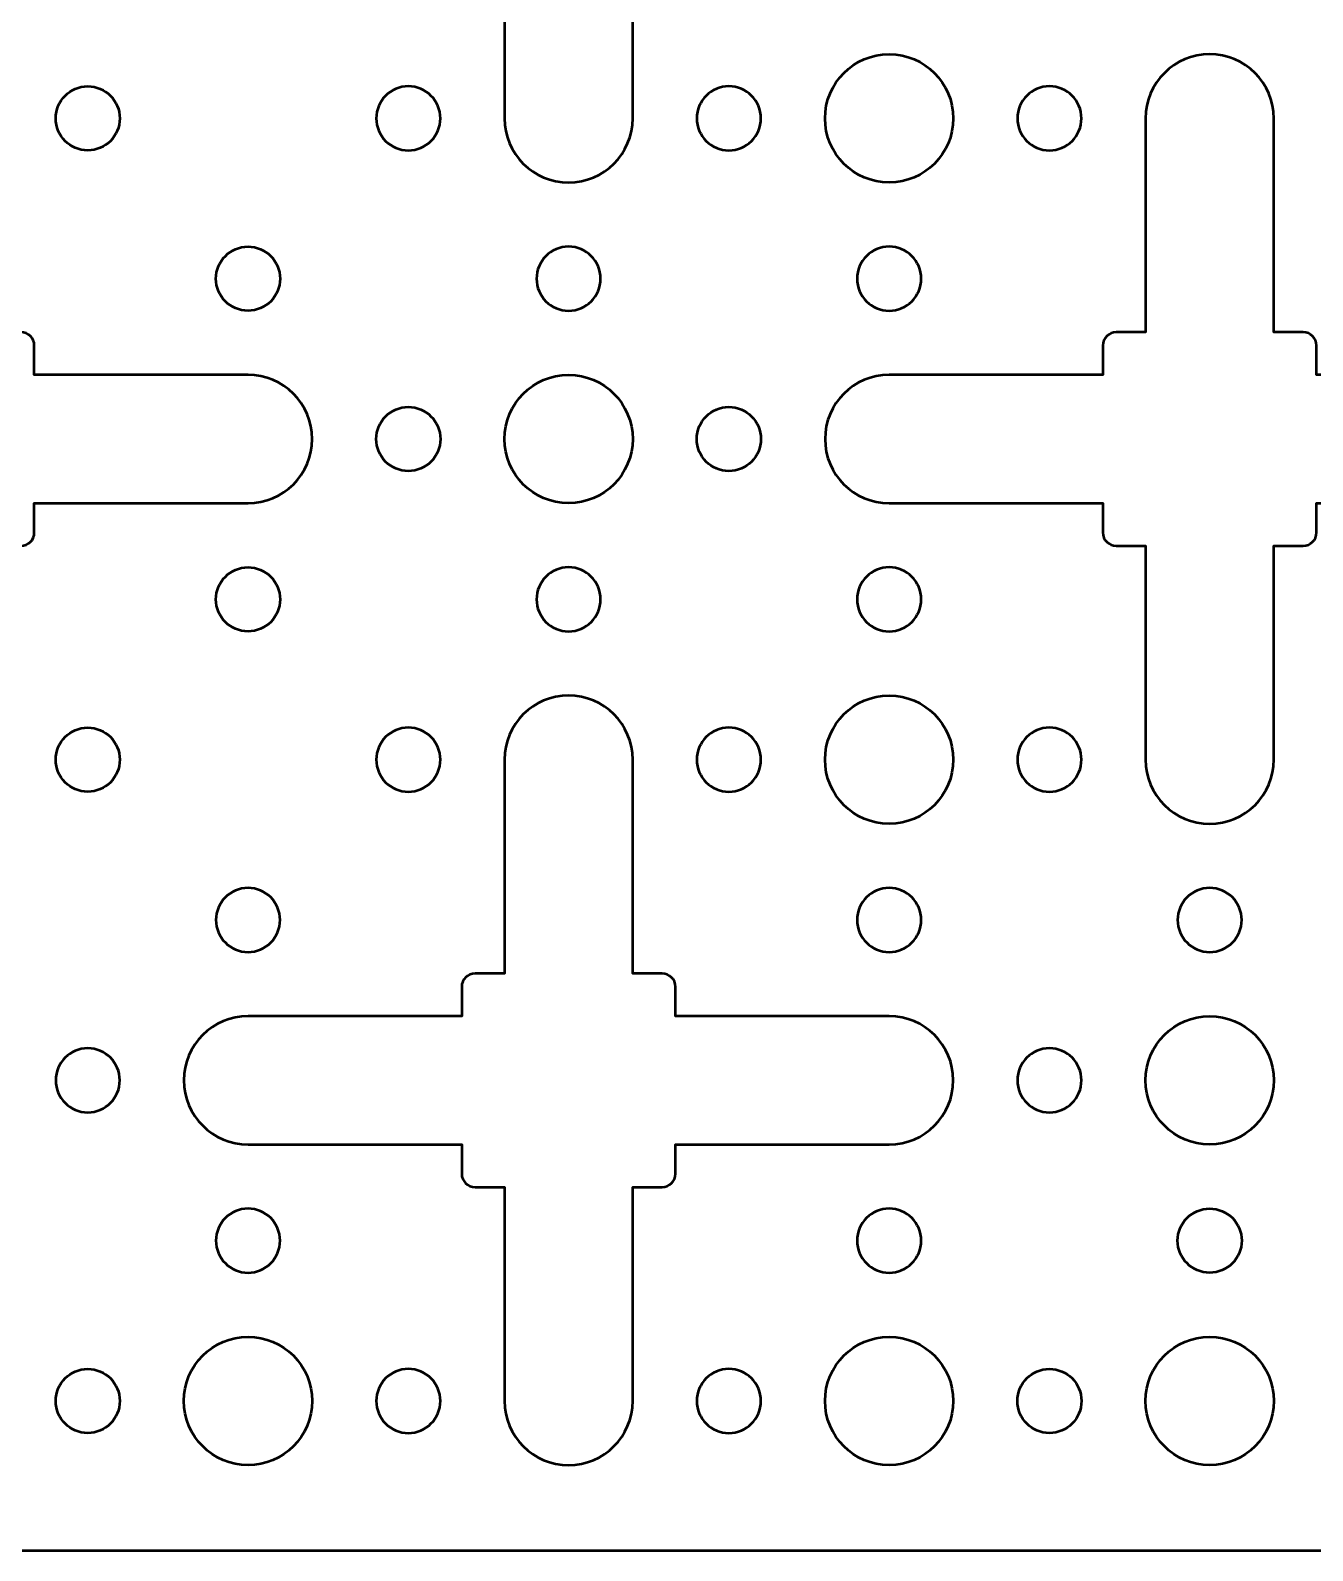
# Model space of a CAD drawing. Header units: centimetres. Extents: x -142 to 94, y -75 to 149.
# Drawn here: x -1.02 to 4.98, y 90.8 to 97.91 of the extents above; entities that cross this region are included whole.
import ezdxf

# ---------------------------------------------------------------- set-up
doc = ezdxf.new("R2010")
doc.units = ezdxf.units.CM
doc.header["$MEASUREMENT"] = 0
doc.layers.add('Layer 1', color=7, linetype='Continuous')

msp = doc.modelspace()

# ---------------------------------------------------------------- linework, layer by layer
at = {"layer": 'Layer 1', "lineweight": 53}
for centre, major_axis in [((3.00001, 97.49999), (0, 0.30001)), ((-0.75, 97.5), (0, 0.15)), ((0, 96.75), (0, 0.15)), ((1.50001, 95.99999), (0, 0.30001)), ((0.75, 96), (0, 0.15)), ((2.25, 96), (0, 0.15)), ((0, 95.25), (0, 0.15)), ((3.00001, 94.49999), (0, 0.30001)), ((-0.75, 94.5), (0, 0.15)), ((4.50001, 92.99999), (0, 0.30001)), ((4.5, 92.25), (0, 0.15)), ((0.00001, 91.49999), (0, 0.30001)), ((3.00001, 91.49999), (0, 0.30001)), ((4.50001, 91.49999), (0, 0.30001)), ((-0.75, 91.5), (0, 0.15)), ((3.75, 91.5), (0, 0.15))]:
    msp.add_ellipse(centre, major_axis=major_axis, ratio=1, dxfattribs=at)
for points, knots in [([(-6.7, 91.3), (-6.7, 91.3), (-6.7, 101.45), (-6.7, 101.45), (-6.7, 101.45), (-6.7, 101.72614), (-6.47614, 101.95), (-6.2, 101.95), (-6.2, 101.95), (-6.2, 101.95), (6.2, 101.95), (6.2, 101.95), (6.2, 101.95), (6.47614, 101.95), (6.7, 101.72614), (6.7, 101.45), (6.7, 101.45), (6.7, 101.45), (6.7, 91.3), (6.7, 91.3), (6.7, 91.3), (6.7, 91.02386), (6.47614, 90.8), (6.2, 90.8), (6.2, 90.8), (6.2, 90.8), (-6.2, 90.8), (-6.2, 90.8), (-6.2, 90.8), (-6.47614, 90.8), (-6.7, 91.02386), (-6.7, 91.3)], [0, 0, 0, 0, 0.1111111, 0.1111111, 0.1111111, 0.1111111, 0.2222222, 0.2222222, 0.2222222, 0.2222222, 0.3333333, 0.3333333, 0.3333333, 0.3333333, 0.4444444, 0.4444444, 0.4444444, 0.4444444, 0.5555556, 0.5555556, 0.5555556, 0.5555556, 0.6666667, 0.6666667, 0.6666667, 0.6666667, 0.7777778, 0.7777778, 0.7777778, 0.7777778, 1, 1, 1, 1]), ([(1.2, 97.5), (1.2, 97.5), (1.2, 98.50002), (1.2, 98.50002), (1.2, 98.50002), (1.2, 98.50002), (1.0625, 98.50002), (1.0625, 98.50002), (1.0625, 98.50002), (1.02798, 98.50002), (1, 98.52801), (1, 98.56252), (1, 98.56252), (1, 98.56252), (1, 98.7), (1, 98.7), (1, 98.7), (1, 98.7), (0, 98.7), (0, 98.7), (0, 98.7), (-0.16569, 98.7), (-0.3, 98.83431), (-0.3, 99), (-0.3, 99), (-0.3, 99.16569), (-0.16569, 99.3), (0, 99.3), (0, 99.3), (0, 99.3), (1, 99.3), (1, 99.3), (1, 99.3), (1, 99.3), (1, 99.43748), (1, 99.43748), (1, 99.43748), (1, 99.47199), (1.02798, 99.49998), (1.0625, 99.49998), (1.0625, 99.49998), (1.0625, 99.49998), (1.2, 99.49998), (1.2, 99.49998), (1.2, 99.49998), (1.2, 99.49998), (1.2, 100.5), (1.2, 100.5), (1.2, 100.5), (1.2, 100.66569), (1.33431, 100.8), (1.5, 100.8), (1.5, 100.8), (1.66569, 100.8), (1.8, 100.66569), (1.8, 100.5), (1.8, 100.5), (1.8, 100.5), (1.8, 99.49998), (1.8, 99.49998), (1.8, 99.49998), (1.8, 99.49998), (1.9375, 99.49998), (1.9375, 99.49998), (1.9375, 99.49998), (1.97202, 99.49998), (2, 99.47199), (2, 99.43748), (2, 99.43748), (2, 99.43748), (2, 99.3), (2, 99.3), (2, 99.3), (2, 99.3), (3, 99.3), (3, 99.3), (3, 99.3), (3.16569, 99.3), (3.3, 99.16569), (3.3, 99), (3.3, 99), (3.3, 98.83431), (3.16569, 98.7), (3, 98.7), (3, 98.7), (3, 98.7), (2, 98.7), (2, 98.7), (2, 98.7), (2, 98.7), (2, 98.56252), (2, 98.56252), (2, 98.56252), (2, 98.52801), (1.97202, 98.50002), (1.9375, 98.50002), (1.9375, 98.50002), (1.9375, 98.50002), (1.8, 98.50002), (1.8, 98.50002), (1.8, 98.50002), (1.8, 98.50002), (1.8, 97.5), (1.8, 97.5), (1.8, 97.5), (1.8, 97.33431), (1.66569, 97.2), (1.5, 97.2), (1.5, 97.2), (1.33431, 97.2), (1.2, 97.33431), (1.2, 97.5)], [0, 0, 0, 0, 0.0344828, 0.0344828, 0.0344828, 0.0344828, 0.0689655, 0.0689655, 0.0689655, 0.0689655, 0.1034483, 0.1034483, 0.1034483, 0.1034483, 0.137931, 0.137931, 0.137931, 0.137931, 0.1724138, 0.1724138, 0.1724138, 0.1724138, 0.2068966, 0.2068966, 0.2068966, 0.2068966, 0.2413793, 0.2413793, 0.2413793, 0.2413793, 0.2758621, 0.2758621, 0.2758621, 0.2758621, 0.3103448, 0.3103448, 0.3103448, 0.3103448, 0.3448276, 0.3448276, 0.3448276, 0.3448276, 0.3793103, 0.3793103, 0.3793103, 0.3793103, 0.4137931, 0.4137931, 0.4137931, 0.4137931, 0.4482759, 0.4482759, 0.4482759, 0.4482759, 0.4827586, 0.4827586, 0.4827586, 0.4827586, 0.5172414, 0.5172414, 0.5172414, 0.5172414, 0.5517241, 0.5517241, 0.5517241, 0.5517241, 0.5862069, 0.5862069, 0.5862069, 0.5862069, 0.6206897, 0.6206897, 0.6206897, 0.6206897, 0.6551724, 0.6551724, 0.6551724, 0.6551724, 0.6896552, 0.6896552, 0.6896552, 0.6896552, 0.7241379, 0.7241379, 0.7241379, 0.7241379, 0.7586207, 0.7586207, 0.7586207, 0.7586207, 0.7931034, 0.7931034, 0.7931034, 0.7931034, 0.8275862, 0.8275862, 0.8275862, 0.8275862, 0.862069, 0.862069, 0.862069, 0.862069, 0.8965517, 0.8965517, 0.8965517, 0.8965517, 0.9310345, 0.9310345, 0.9310345, 0.9310345, 1, 1, 1, 1]), ([(-1.8, 94.5), (-1.8, 94.5), (-1.8, 95.50002), (-1.8, 95.50002), (-1.8, 95.50002), (-1.8, 95.50002), (-1.9375, 95.50002), (-1.9375, 95.50002), (-1.9375, 95.50002), (-1.97202, 95.50002), (-2, 95.52801), (-2, 95.56252), (-2, 95.56252), (-2, 95.56252), (-2, 95.7), (-2, 95.7), (-2, 95.7), (-2, 95.7), (-3, 95.7), (-3, 95.7), (-3, 95.7), (-3.16569, 95.7), (-3.3, 95.83431), (-3.3, 96), (-3.3, 96), (-3.3, 96.16569), (-3.16569, 96.3), (-3, 96.3), (-3, 96.3), (-3, 96.3), (-2, 96.3), (-2, 96.3), (-2, 96.3), (-2, 96.3), (-2, 96.43748), (-2, 96.43748), (-2, 96.43748), (-2, 96.47199), (-1.97202, 96.49998), (-1.9375, 96.49998), (-1.9375, 96.49998), (-1.9375, 96.49998), (-1.8, 96.49998), (-1.8, 96.49998), (-1.8, 96.49998), (-1.8, 96.49998), (-1.8, 97.5), (-1.8, 97.5), (-1.8, 97.5), (-1.8, 97.66569), (-1.66569, 97.8), (-1.5, 97.8), (-1.5, 97.8), (-1.33431, 97.8), (-1.2, 97.66569), (-1.2, 97.5), (-1.2, 97.5), (-1.2, 97.5), (-1.2, 96.49998), (-1.2, 96.49998), (-1.2, 96.49998), (-1.2, 96.49998), (-1.0625, 96.49998), (-1.0625, 96.49998), (-1.0625, 96.49998), (-1.02798, 96.49998), (-1, 96.47199), (-1, 96.43748), (-1, 96.43748), (-1, 96.43748), (-1, 96.3), (-1, 96.3), (-1, 96.3), (-1, 96.3), (0, 96.3), (0, 96.3), (0, 96.3), (0.16569, 96.3), (0.3, 96.16569), (0.3, 96), (0.3, 96), (0.3, 95.83431), (0.16569, 95.7), (0, 95.7), (0, 95.7), (0, 95.7), (-1, 95.7), (-1, 95.7), (-1, 95.7), (-1, 95.7), (-1, 95.56252), (-1, 95.56252), (-1, 95.56252), (-1, 95.52801), (-1.02798, 95.50002), (-1.0625, 95.50002), (-1.0625, 95.50002), (-1.0625, 95.50002), (-1.2, 95.50002), (-1.2, 95.50002), (-1.2, 95.50002), (-1.2, 95.50002), (-1.2, 94.5), (-1.2, 94.5), (-1.2, 94.5), (-1.2, 94.33431), (-1.33431, 94.2), (-1.5, 94.2), (-1.5, 94.2), (-1.66569, 94.2), (-1.8, 94.33431), (-1.8, 94.5)], [0, 0, 0, 0, 0.0344828, 0.0344828, 0.0344828, 0.0344828, 0.0689655, 0.0689655, 0.0689655, 0.0689655, 0.1034483, 0.1034483, 0.1034483, 0.1034483, 0.137931, 0.137931, 0.137931, 0.137931, 0.1724138, 0.1724138, 0.1724138, 0.1724138, 0.2068966, 0.2068966, 0.2068966, 0.2068966, 0.2413793, 0.2413793, 0.2413793, 0.2413793, 0.2758621, 0.2758621, 0.2758621, 0.2758621, 0.3103448, 0.3103448, 0.3103448, 0.3103448, 0.3448276, 0.3448276, 0.3448276, 0.3448276, 0.3793103, 0.3793103, 0.3793103, 0.3793103, 0.4137931, 0.4137931, 0.4137931, 0.4137931, 0.4482759, 0.4482759, 0.4482759, 0.4482759, 0.4827586, 0.4827586, 0.4827586, 0.4827586, 0.5172414, 0.5172414, 0.5172414, 0.5172414, 0.5517241, 0.5517241, 0.5517241, 0.5517241, 0.5862069, 0.5862069, 0.5862069, 0.5862069, 0.6206897, 0.6206897, 0.6206897, 0.6206897, 0.6551724, 0.6551724, 0.6551724, 0.6551724, 0.6896552, 0.6896552, 0.6896552, 0.6896552, 0.7241379, 0.7241379, 0.7241379, 0.7241379, 0.7586207, 0.7586207, 0.7586207, 0.7586207, 0.7931034, 0.7931034, 0.7931034, 0.7931034, 0.8275862, 0.8275862, 0.8275862, 0.8275862, 0.862069, 0.862069, 0.862069, 0.862069, 0.8965517, 0.8965517, 0.8965517, 0.8965517, 0.9310345, 0.9310345, 0.9310345, 0.9310345, 1, 1, 1, 1]), ([(4.2, 94.5), (4.2, 94.5), (4.2, 95.50002), (4.2, 95.50002), (4.2, 95.50002), (4.2, 95.50002), (4.0625, 95.50002), (4.0625, 95.50002), (4.0625, 95.50002), (4.02798, 95.50002), (4, 95.52801), (4, 95.56252), (4, 95.56252), (4, 95.56252), (4, 95.7), (4, 95.7), (4, 95.7), (4, 95.7), (3, 95.7), (3, 95.7), (3, 95.7), (2.83431, 95.7), (2.7, 95.83431), (2.7, 96), (2.7, 96), (2.7, 96.16569), (2.83431, 96.3), (3, 96.3), (3, 96.3), (3, 96.3), (4, 96.3), (4, 96.3), (4, 96.3), (4, 96.3), (4, 96.43748), (4, 96.43748), (4, 96.43748), (4, 96.47199), (4.02798, 96.49998), (4.0625, 96.49998), (4.0625, 96.49998), (4.0625, 96.49998), (4.2, 96.49998), (4.2, 96.49998), (4.2, 96.49998), (4.2, 96.49998), (4.2, 97.5), (4.2, 97.5), (4.2, 97.5), (4.2, 97.66569), (4.33431, 97.8), (4.5, 97.8), (4.5, 97.8), (4.66569, 97.8), (4.8, 97.66569), (4.8, 97.5), (4.8, 97.5), (4.8, 97.5), (4.8, 96.49998), (4.8, 96.49998), (4.8, 96.49998), (4.8, 96.49998), (4.9375, 96.49998), (4.9375, 96.49998), (4.9375, 96.49998), (4.97202, 96.49998), (5, 96.47199), (5, 96.43748), (5, 96.43748), (5, 96.43748), (5, 96.3), (5, 96.3), (5, 96.3), (5, 96.3), (6, 96.3), (6, 96.3), (6, 96.3), (6.16569, 96.3), (6.3, 96.16569), (6.3, 96), (6.3, 96), (6.3, 95.83431), (6.16569, 95.7), (6, 95.7), (6, 95.7), (6, 95.7), (5, 95.7), (5, 95.7), (5, 95.7), (5, 95.7), (5, 95.56252), (5, 95.56252), (5, 95.56252), (5, 95.52801), (4.97202, 95.50002), (4.9375, 95.50002), (4.9375, 95.50002), (4.9375, 95.50002), (4.8, 95.50002), (4.8, 95.50002), (4.8, 95.50002), (4.8, 95.50002), (4.8, 94.5), (4.8, 94.5), (4.8, 94.5), (4.8, 94.33431), (4.66569, 94.2), (4.5, 94.2), (4.5, 94.2), (4.33431, 94.2), (4.2, 94.33431), (4.2, 94.5)], [0, 0, 0, 0, 0.0344828, 0.0344828, 0.0344828, 0.0344828, 0.0689655, 0.0689655, 0.0689655, 0.0689655, 0.1034483, 0.1034483, 0.1034483, 0.1034483, 0.137931, 0.137931, 0.137931, 0.137931, 0.1724138, 0.1724138, 0.1724138, 0.1724138, 0.2068966, 0.2068966, 0.2068966, 0.2068966, 0.2413793, 0.2413793, 0.2413793, 0.2413793, 0.2758621, 0.2758621, 0.2758621, 0.2758621, 0.3103448, 0.3103448, 0.3103448, 0.3103448, 0.3448276, 0.3448276, 0.3448276, 0.3448276, 0.3793103, 0.3793103, 0.3793103, 0.3793103, 0.4137931, 0.4137931, 0.4137931, 0.4137931, 0.4482759, 0.4482759, 0.4482759, 0.4482759, 0.4827586, 0.4827586, 0.4827586, 0.4827586, 0.5172414, 0.5172414, 0.5172414, 0.5172414, 0.5517241, 0.5517241, 0.5517241, 0.5517241, 0.5862069, 0.5862069, 0.5862069, 0.5862069, 0.6206897, 0.6206897, 0.6206897, 0.6206897, 0.6551724, 0.6551724, 0.6551724, 0.6551724, 0.6896552, 0.6896552, 0.6896552, 0.6896552, 0.7241379, 0.7241379, 0.7241379, 0.7241379, 0.7586207, 0.7586207, 0.7586207, 0.7586207, 0.7931034, 0.7931034, 0.7931034, 0.7931034, 0.8275862, 0.8275862, 0.8275862, 0.8275862, 0.862069, 0.862069, 0.862069, 0.862069, 0.8965517, 0.8965517, 0.8965517, 0.8965517, 0.9310345, 0.9310345, 0.9310345, 0.9310345, 1, 1, 1, 1]), ([(0.75, 97.65), (0.83284, 97.65), (0.9, 97.58284), (0.9, 97.5), (0.9, 97.5), (0.9, 97.41716), (0.83284, 97.35), (0.75, 97.35), (0.75, 97.35), (0.66716, 97.35), (0.6, 97.41716), (0.6, 97.5), (0.6, 97.5), (0.6, 97.58284), (0.66716, 97.65), (0.75, 97.65)], [0, 0, 0, 0, 0.2, 0.2, 0.2, 0.2, 0.4, 0.4, 0.4, 0.4, 0.6, 0.6, 0.6, 0.6, 1, 1, 1, 1]), ([(2.25, 97.65), (2.33284, 97.65), (2.4, 97.58284), (2.4, 97.5), (2.4, 97.5), (2.4, 97.41716), (2.33284, 97.35), (2.25, 97.35), (2.25, 97.35), (2.16716, 97.35), (2.1, 97.41716), (2.1, 97.5), (2.1, 97.5), (2.1, 97.58284), (2.16716, 97.65), (2.25, 97.65)], [0, 0, 0, 0, 0.2, 0.2, 0.2, 0.2, 0.4, 0.4, 0.4, 0.4, 0.6, 0.6, 0.6, 0.6, 1, 1, 1, 1]), ([(3.75, 97.65), (3.83284, 97.65), (3.9, 97.58284), (3.9, 97.5), (3.9, 97.5), (3.9, 97.41716), (3.83284, 97.35), (3.75, 97.35), (3.75, 97.35), (3.66716, 97.35), (3.6, 97.41716), (3.6, 97.5), (3.6, 97.5), (3.6, 97.58284), (3.66716, 97.65), (3.75, 97.65)], [0, 0, 0, 0, 0.2, 0.2, 0.2, 0.2, 0.4, 0.4, 0.4, 0.4, 0.6, 0.6, 0.6, 0.6, 1, 1, 1, 1]), ([(1.5, 96.9), (1.58284, 96.9), (1.65, 96.83284), (1.65, 96.75), (1.65, 96.75), (1.65, 96.66716), (1.58284, 96.6), (1.5, 96.6), (1.5, 96.6), (1.41716, 96.6), (1.35, 96.66716), (1.35, 96.75), (1.35, 96.75), (1.35, 96.83284), (1.41716, 96.9), (1.5, 96.9)], [0, 0, 0, 0, 0.2, 0.2, 0.2, 0.2, 0.4, 0.4, 0.4, 0.4, 0.6, 0.6, 0.6, 0.6, 1, 1, 1, 1]), ([(3, 96.9), (3.08284, 96.9), (3.15, 96.83284), (3.15, 96.75), (3.15, 96.75), (3.15, 96.66716), (3.08284, 96.6), (3, 96.6), (3, 96.6), (2.91716, 96.6), (2.85, 96.66716), (2.85, 96.75), (2.85, 96.75), (2.85, 96.83284), (2.91716, 96.9), (3, 96.9)], [0, 0, 0, 0, 0.2, 0.2, 0.2, 0.2, 0.4, 0.4, 0.4, 0.4, 0.6, 0.6, 0.6, 0.6, 1, 1, 1, 1]), ([(1.5, 95.4), (1.58284, 95.4), (1.65, 95.33284), (1.65, 95.25), (1.65, 95.25), (1.65, 95.16716), (1.58284, 95.1), (1.5, 95.1), (1.5, 95.1), (1.41716, 95.1), (1.35, 95.16716), (1.35, 95.25), (1.35, 95.25), (1.35, 95.33284), (1.41716, 95.4), (1.5, 95.4)], [0, 0, 0, 0, 0.2, 0.2, 0.2, 0.2, 0.4, 0.4, 0.4, 0.4, 0.6, 0.6, 0.6, 0.6, 1, 1, 1, 1]), ([(3, 95.4), (3.08284, 95.4), (3.15, 95.33284), (3.15, 95.25), (3.15, 95.25), (3.15, 95.16716), (3.08284, 95.1), (3, 95.1), (3, 95.1), (2.91716, 95.1), (2.85, 95.16716), (2.85, 95.25), (2.85, 95.25), (2.85, 95.33284), (2.91716, 95.4), (3, 95.4)], [0, 0, 0, 0, 0.2, 0.2, 0.2, 0.2, 0.4, 0.4, 0.4, 0.4, 0.6, 0.6, 0.6, 0.6, 1, 1, 1, 1]), ([(1.2, 91.5), (1.2, 91.5), (1.2, 92.50002), (1.2, 92.50002), (1.2, 92.50002), (1.2, 92.50002), (1.0625, 92.50002), (1.0625, 92.50002), (1.0625, 92.50002), (1.02798, 92.50002), (1, 92.52801), (1, 92.56252), (1, 92.56252), (1, 92.56252), (1, 92.7), (1, 92.7), (1, 92.7), (1, 92.7), (0, 92.7), (0, 92.7), (0, 92.7), (-0.16569, 92.7), (-0.3, 92.83431), (-0.3, 93), (-0.3, 93), (-0.3, 93.16569), (-0.16569, 93.3), (0, 93.3), (0, 93.3), (0, 93.3), (1, 93.3), (1, 93.3), (1, 93.3), (1, 93.3), (1, 93.43748), (1, 93.43748), (1, 93.43748), (1, 93.47199), (1.02798, 93.49998), (1.0625, 93.49998), (1.0625, 93.49998), (1.0625, 93.49998), (1.2, 93.49998), (1.2, 93.49998), (1.2, 93.49998), (1.2, 93.49998), (1.2, 94.5), (1.2, 94.5), (1.2, 94.5), (1.2, 94.66569), (1.33431, 94.8), (1.5, 94.8), (1.5, 94.8), (1.66569, 94.8), (1.8, 94.66569), (1.8, 94.5), (1.8, 94.5), (1.8, 94.5), (1.8, 93.49998), (1.8, 93.49998), (1.8, 93.49998), (1.8, 93.49998), (1.9375, 93.49998), (1.9375, 93.49998), (1.9375, 93.49998), (1.97202, 93.49998), (2, 93.47199), (2, 93.43748), (2, 93.43748), (2, 93.43748), (2, 93.3), (2, 93.3), (2, 93.3), (2, 93.3), (3, 93.3), (3, 93.3), (3, 93.3), (3.16569, 93.3), (3.3, 93.16569), (3.3, 93), (3.3, 93), (3.3, 92.83431), (3.16569, 92.7), (3, 92.7), (3, 92.7), (3, 92.7), (2, 92.7), (2, 92.7), (2, 92.7), (2, 92.7), (2, 92.56252), (2, 92.56252), (2, 92.56252), (2, 92.52801), (1.97202, 92.50002), (1.9375, 92.50002), (1.9375, 92.50002), (1.9375, 92.50002), (1.8, 92.50002), (1.8, 92.50002), (1.8, 92.50002), (1.8, 92.50002), (1.8, 91.5), (1.8, 91.5), (1.8, 91.5), (1.8, 91.33431), (1.66569, 91.2), (1.5, 91.2), (1.5, 91.2), (1.33431, 91.2), (1.2, 91.33431), (1.2, 91.5)], [0, 0, 0, 0, 0.0344828, 0.0344828, 0.0344828, 0.0344828, 0.0689655, 0.0689655, 0.0689655, 0.0689655, 0.1034483, 0.1034483, 0.1034483, 0.1034483, 0.137931, 0.137931, 0.137931, 0.137931, 0.1724138, 0.1724138, 0.1724138, 0.1724138, 0.2068966, 0.2068966, 0.2068966, 0.2068966, 0.2413793, 0.2413793, 0.2413793, 0.2413793, 0.2758621, 0.2758621, 0.2758621, 0.2758621, 0.3103448, 0.3103448, 0.3103448, 0.3103448, 0.3448276, 0.3448276, 0.3448276, 0.3448276, 0.3793103, 0.3793103, 0.3793103, 0.3793103, 0.4137931, 0.4137931, 0.4137931, 0.4137931, 0.4482759, 0.4482759, 0.4482759, 0.4482759, 0.4827586, 0.4827586, 0.4827586, 0.4827586, 0.5172414, 0.5172414, 0.5172414, 0.5172414, 0.5517241, 0.5517241, 0.5517241, 0.5517241, 0.5862069, 0.5862069, 0.5862069, 0.5862069, 0.6206897, 0.6206897, 0.6206897, 0.6206897, 0.6551724, 0.6551724, 0.6551724, 0.6551724, 0.6896552, 0.6896552, 0.6896552, 0.6896552, 0.7241379, 0.7241379, 0.7241379, 0.7241379, 0.7586207, 0.7586207, 0.7586207, 0.7586207, 0.7931034, 0.7931034, 0.7931034, 0.7931034, 0.8275862, 0.8275862, 0.8275862, 0.8275862, 0.862069, 0.862069, 0.862069, 0.862069, 0.8965517, 0.8965517, 0.8965517, 0.8965517, 0.9310345, 0.9310345, 0.9310345, 0.9310345, 1, 1, 1, 1]), ([(0.75, 94.65), (0.83284, 94.65), (0.9, 94.58284), (0.9, 94.5), (0.9, 94.5), (0.9, 94.41716), (0.83284, 94.35), (0.75, 94.35), (0.75, 94.35), (0.66716, 94.35), (0.6, 94.41716), (0.6, 94.5), (0.6, 94.5), (0.6, 94.58284), (0.66716, 94.65), (0.75, 94.65)], [0, 0, 0, 0, 0.2, 0.2, 0.2, 0.2, 0.4, 0.4, 0.4, 0.4, 0.6, 0.6, 0.6, 0.6, 1, 1, 1, 1]), ([(2.25, 94.65), (2.33284, 94.65), (2.4, 94.58284), (2.4, 94.5), (2.4, 94.5), (2.4, 94.41716), (2.33284, 94.35), (2.25, 94.35), (2.25, 94.35), (2.16716, 94.35), (2.1, 94.41716), (2.1, 94.5), (2.1, 94.5), (2.1, 94.58284), (2.16716, 94.65), (2.25, 94.65)], [0, 0, 0, 0, 0.2, 0.2, 0.2, 0.2, 0.4, 0.4, 0.4, 0.4, 0.6, 0.6, 0.6, 0.6, 1, 1, 1, 1]), ([(3.75, 94.65), (3.83284, 94.65), (3.9, 94.58284), (3.9, 94.5), (3.9, 94.5), (3.9, 94.41716), (3.83284, 94.35), (3.75, 94.35), (3.75, 94.35), (3.66716, 94.35), (3.6, 94.41716), (3.6, 94.5), (3.6, 94.5), (3.6, 94.58284), (3.66716, 94.65), (3.75, 94.65)], [0, 0, 0, 0, 0.2, 0.2, 0.2, 0.2, 0.4, 0.4, 0.4, 0.4, 0.6, 0.6, 0.6, 0.6, 1, 1, 1, 1]), ([(0, 93.9), (0.08284, 93.9), (0.15, 93.83284), (0.15, 93.75), (0.15, 93.75), (0.15, 93.66716), (0.08284, 93.6), (0, 93.6), (0, 93.6), (-0.08284, 93.6), (-0.15, 93.66716), (-0.15, 93.75), (-0.15, 93.75), (-0.15, 93.83284), (-0.08284, 93.9), (0, 93.9)], [0, 0, 0, 0, 0.2, 0.2, 0.2, 0.2, 0.4, 0.4, 0.4, 0.4, 0.6, 0.6, 0.6, 0.6, 1, 1, 1, 1]), ([(3, 93.9), (3.08284, 93.9), (3.15, 93.83284), (3.15, 93.75), (3.15, 93.75), (3.15, 93.66716), (3.08284, 93.6), (3, 93.6), (3, 93.6), (2.91716, 93.6), (2.85, 93.66716), (2.85, 93.75), (2.85, 93.75), (2.85, 93.83284), (2.91716, 93.9), (3, 93.9)], [0, 0, 0, 0, 0.2, 0.2, 0.2, 0.2, 0.4, 0.4, 0.4, 0.4, 0.6, 0.6, 0.6, 0.6, 1, 1, 1, 1]), ([(4.5, 93.9), (4.58284, 93.9), (4.65, 93.83284), (4.65, 93.75), (4.65, 93.75), (4.65, 93.66716), (4.58284, 93.6), (4.5, 93.6), (4.5, 93.6), (4.41716, 93.6), (4.35, 93.66716), (4.35, 93.75), (4.35, 93.75), (4.35, 93.83284), (4.41716, 93.9), (4.5, 93.9)], [0, 0, 0, 0, 0.2, 0.2, 0.2, 0.2, 0.4, 0.4, 0.4, 0.4, 0.6, 0.6, 0.6, 0.6, 1, 1, 1, 1]), ([(-0.75, 93.15), (-0.66716, 93.15), (-0.6, 93.08284), (-0.6, 93), (-0.6, 93), (-0.6, 92.91716), (-0.66716, 92.85), (-0.75, 92.85), (-0.75, 92.85), (-0.83284, 92.85), (-0.9, 92.91716), (-0.9, 93), (-0.9, 93), (-0.9, 93.08284), (-0.83284, 93.15), (-0.75, 93.15)], [0, 0, 0, 0, 0.2, 0.2, 0.2, 0.2, 0.4, 0.4, 0.4, 0.4, 0.6, 0.6, 0.6, 0.6, 1, 1, 1, 1]), ([(3.75, 93.15), (3.83284, 93.15), (3.9, 93.08284), (3.9, 93), (3.9, 93), (3.9, 92.91716), (3.83284, 92.85), (3.75, 92.85), (3.75, 92.85), (3.66716, 92.85), (3.6, 92.91716), (3.6, 93), (3.6, 93), (3.6, 93.08284), (3.66716, 93.15), (3.75, 93.15)], [0, 0, 0, 0, 0.2, 0.2, 0.2, 0.2, 0.4, 0.4, 0.4, 0.4, 0.6, 0.6, 0.6, 0.6, 1, 1, 1, 1]), ([(0, 92.4), (0.08284, 92.4), (0.15, 92.33284), (0.15, 92.25), (0.15, 92.25), (0.15, 92.16716), (0.08284, 92.1), (0, 92.1), (0, 92.1), (-0.08284, 92.1), (-0.15, 92.16716), (-0.15, 92.25), (-0.15, 92.25), (-0.15, 92.33284), (-0.08284, 92.4), (0, 92.4)], [0, 0, 0, 0, 0.2, 0.2, 0.2, 0.2, 0.4, 0.4, 0.4, 0.4, 0.6, 0.6, 0.6, 0.6, 1, 1, 1, 1]), ([(3, 92.4), (3.08284, 92.4), (3.15, 92.33284), (3.15, 92.25), (3.15, 92.25), (3.15, 92.16716), (3.08284, 92.1), (3, 92.1), (3, 92.1), (2.91716, 92.1), (2.85, 92.16716), (2.85, 92.25), (2.85, 92.25), (2.85, 92.33284), (2.91716, 92.4), (3, 92.4)], [0, 0, 0, 0, 0.2, 0.2, 0.2, 0.2, 0.4, 0.4, 0.4, 0.4, 0.6, 0.6, 0.6, 0.6, 1, 1, 1, 1]), ([(0.75, 91.65), (0.83284, 91.65), (0.9, 91.58284), (0.9, 91.5), (0.9, 91.5), (0.9, 91.41716), (0.83284, 91.35), (0.75, 91.35), (0.75, 91.35), (0.66716, 91.35), (0.6, 91.41716), (0.6, 91.5), (0.6, 91.5), (0.6, 91.58284), (0.66716, 91.65), (0.75, 91.65)], [0, 0, 0, 0, 0.2, 0.2, 0.2, 0.2, 0.4, 0.4, 0.4, 0.4, 0.6, 0.6, 0.6, 0.6, 1, 1, 1, 1]), ([(2.25, 91.65), (2.33284, 91.65), (2.4, 91.58284), (2.4, 91.5), (2.4, 91.5), (2.4, 91.41716), (2.33284, 91.35), (2.25, 91.35), (2.25, 91.35), (2.16716, 91.35), (2.1, 91.41716), (2.1, 91.5), (2.1, 91.5), (2.1, 91.58284), (2.16716, 91.65), (2.25, 91.65)], [0, 0, 0, 0, 0.2, 0.2, 0.2, 0.2, 0.4, 0.4, 0.4, 0.4, 0.6, 0.6, 0.6, 0.6, 1, 1, 1, 1])]:
    msp.add_open_spline(points, degree=3, knots=knots, dxfattribs=at)

doc.saveas('drawing.dxf')
